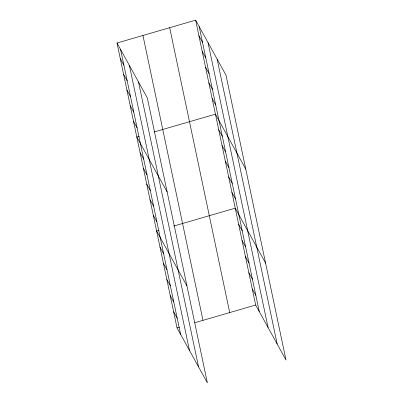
<?xml version="1.0" encoding="UTF-8"?>
<svg xmlns="http://www.w3.org/2000/svg" width="403" height="403" viewBox="0 0 403 403"><rect width="100%" height="100%" fill="white"/><g stroke="black" fill="none" stroke-linecap="round" stroke-linejoin="round"><path stroke-width="0.6" d="M117.006 43.01L147.342 97.969L207.374 382.85L177.033 327.891L117.006 43.01L195.626 20.15L225.967 75.109L285.994 359.99L255.658 305.031L195.626 20.15M139.171 136.335L136.813 137.02L167.154 191.979M153.916 132.048L215.434 114.16L245.775 169.119M158.984 230.345L156.626 231.03L186.962 285.989M173.723 226.058L235.246 208.17L265.587 263.129M177.033 327.891L179.395 327.206M194.725 322.748L255.658 305.031M198.926 35.817L202.508 42.305M202.23 51.488L205.812 57.972M205.53 67.155L209.112 73.643M208.835 82.822L212.411 89.31M212.134 98.493L215.716 104.976M218.738 129.826L222.32 136.315M222.038 145.498L225.62 151.981M225.342 161.165L228.924 167.653M228.642 176.831L232.224 183.32M231.947 192.503L235.523 198.986M238.647 224.315L242.228 230.798M242.052 240.455L245.629 246.943M245.452 256.6L249.034 263.088M248.853 272.74L252.434 279.229M252.253 288.886L255.834 295.374M120.306 58.682L123.887 65.165M123.61 74.348L127.187 80.837M126.91 90.015L130.491 96.503M130.209 105.687L133.791 112.17M133.514 121.353L137.096 127.842M140.118 152.692L143.7 159.175M143.418 168.358L146.999 174.847M146.717 184.025L150.299 190.513M150.022 199.697L153.603 206.185M153.321 215.363L156.903 221.852M160.026 247.175L163.608 253.663M163.427 263.32L167.008 269.803M166.832 279.46L170.409 285.949M170.232 295.606L173.814 302.094M173.633 311.746L177.214 318.234M217.136 59.115L277.163 343.991M208.039 42.632L268.066 327.513M199.208 26.638L259.24 311.514M169.683 27.696L229.71 312.572M142.949 35.469L202.981 320.345M138.511 81.975L198.543 366.856M129.413 65.493L189.445 350.373M120.588 49.498L180.615 334.379"/></g></svg>
